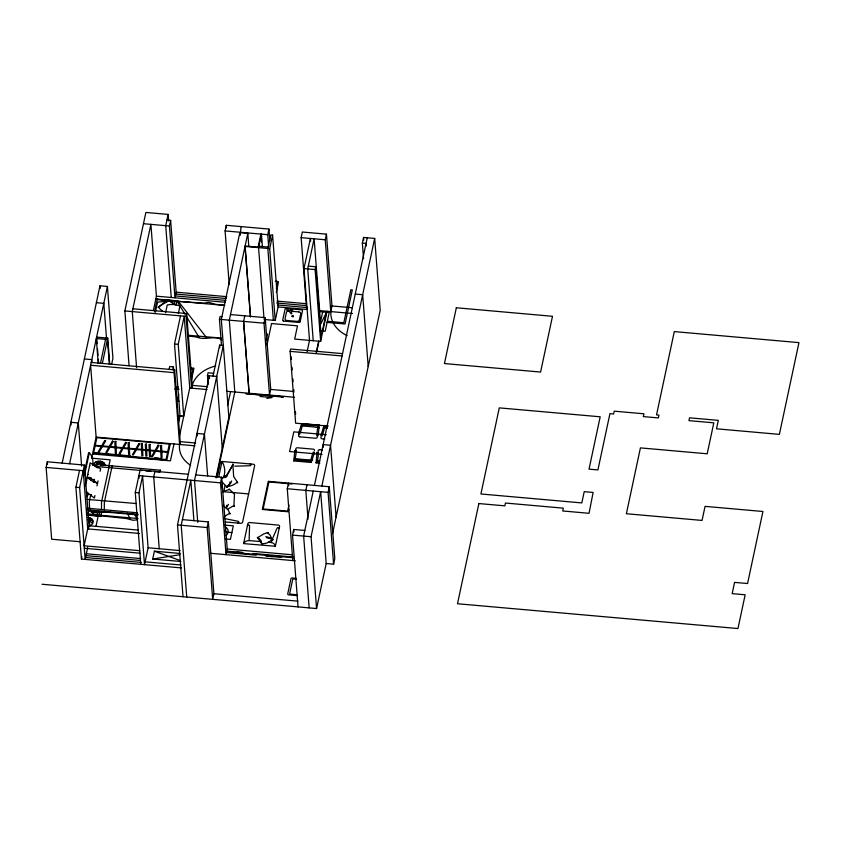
<?xml version="1.0" encoding="UTF-8"?>
<svg xmlns="http://www.w3.org/2000/svg" width="841" height="841" viewBox="0 0 841 841"><rect width="100%" height="100%" fill="white"/><g stroke="black" fill="none" stroke-linecap="round" stroke-linejoin="round"><path stroke-width="1.26" d="M310.655 461.604L310.707 461.267A72.337 54.35 -4.4 0 1 313.22 452.206L313.882 452.048A2.681 2.008 -4.4 0 0 314.545 452.174L311.233 462.466L293.845 460.931L294.844 450.45M319.832 463.223L316.1 462.897L317.078 452.426M282.996 396.658C280.883 397.614 284.174 396.889 282.103 396.616M296.242 450.282L296.232 450.702A72.337 54.35 -4.4 0 1 294.865 459.785M318.508 452.258L318.487 452.668A72.337 54.35 -4.4 0 1 317.131 461.762M94.181 482.471L87.075 477.488M97.314 467.785L90.208 462.802L85.277 485.93M247.433 525.667L247.853 523.691A1.693 1.272 -4.4 0 1 249.798 522.566L278.171 525.078A1.693 1.272 -4.4 0 1 279.569 526.487L275.364 546.251L243.648 543.622A5.34 4.016 -4.4 0 1 249.136 540.584L249.556 525.909A1.083 0.809 -4.4 0 0 248.684 525.047A1.083 0.809 -4.4 0 0 247.433 525.667L243.638 543.444M293.845 460.931L293.866 460.752A1.398 1.051 -4.4 0 1 294.781 459.89M298.439 433.84L301.814 423.559L319.202 425.094L318.192 435.575A2.681 2.008 -4.4 0 0 317.414 435.585L317.341 436.08M316.1 462.897L316.121 462.729A1.398 1.051 -4.4 0 1 316.962 461.877M295.002 450.44A2.681 2.008 -4.4 0 0 295.664 450.429L295.706 449.946M295.769 449.325L295.811 448.873A1.503 1.135 -4.4 0 1 297.451 447.769L313.167 449.157A1.503 1.135 -4.4 0 1 314.408 450.44M317.278 436.689L317.236 437.152A1.503 1.135 -4.4 0 1 315.501 438.245L299.88 436.857M318.024 451.302L318.066 450.839A1.503 1.135 -4.4 0 1 319.706 449.746M94.917 495.528L94.381 498.04L86.823 492.279M89.955 477.593L97.514 483.354L94.224 481.935L95.044 482.314M319.202 425.157L319.191 425.262A1.398 1.051 -4.4 0 1 318.203 426.156L318.182 426.24A72.337 54.35 -4.4 0 0 316.815 435.323L317.33 435.596M229.992 481.872L229.614 483.712L226.744 487.349M80.095 541.741L51.658 539.228L46.129 467.417L47.327 461.793L84.426 465.073L89.093 525.741L88.379 529.115M62.171 463.097L99.984 285.803L107.406 286.455L112.936 358.266L111.643 364.3M69.593 463.759L107.406 286.455M100.478 363.27L105.577 339.344M181.393 567.906L81.44 559.065L75.911 487.254L79.517 470.371M102.329 363.428L107.732 338.103L96.599 337.115M87.727 547.333L85.151 559.391L79.622 487.58L84.426 465.073M84.499 471.938L88.557 452.931L89.314 452.721A22.287 14.36 12 0 1 92.783 460.195L93.172 465.231M84.457 475.533L89.314 452.721M91.753 457.578L96.126 437.068L90.597 365.257L174.066 372.647L179.596 444.458L180.195 441.641L174.665 369.83L91.196 362.45M93.383 454.035L96.873 437.667L169.346 444.08L165.856 460.447M129.083 365.782L124.867 310.939L145.871 212.447L168.137 214.413L168.631 220.941M87.149 496.894L87.958 493.099M90.66 480.421L91.206 477.888M87.464 496.253L88.011 493.72M90.828 494.361L89.293 501.835L89.619 508.563M93.53 481.714L94.066 479.181M96.768 466.534L97.251 464.547L160.526 470.235M88.147 513.399L88.484 511.854M101.057 453.993L105.146 454.361L98.05 453.73M46.129 467.417L83.227 470.697L87.706 528.894L84.1 545.777L139.753 550.697M96.967 485.94L98.05 480.842M100.1 471.254L100.647 468.668L97.356 467.249L98.176 467.628M81.44 559.065L81.955 556.658M98.019 512.095L97.63 513.925A20.279 15.233 -4.4 0 1 87.664 514.114M95.979 526.329L98.166 516.101L88.41 515.239M108.804 466.208L110.171 459.817L91.627 458.177M98.849 516.395L99.795 511.959M100.731 516.563L101.74 511.854M168.137 214.413L165.73 225.672L171.259 297.483M170.639 220.374L176.168 292.184L174.97 297.809L169.44 225.998L170.639 220.374L166.928 220.037M153.419 310.234L156.415 296.169L150.896 224.358L132.279 311.601L136.599 367.738M154.576 311.885L157.299 299.112M155.375 312.211L157.498 302.255A20.279 15.233 -4.4 0 1 166.087 301.866L169.115 300.658A28.195 21.183 -4.4 0 1 175.548 304.778M129.388 456.285L129.272 456.81L165.94 460.048M130.239 456.369L130.355 455.843L93.687 452.605M165.572 312.831L167.254 304.947A16.904 12.699 -4.4 0 1 179.942 306.071L178.324 313.672M174.297 304.474L175.033 301.015M140.794 564.322L135.275 492.511L140.079 469.993L188.3 474.261M176.116 304.905L176.915 301.173M138.986 492.837L142.581 475.953L148.111 547.764L144.505 564.647L138.986 492.837L135.275 492.511M169.104 369.336L169.703 366.518L173.414 366.855L173.719 370.765M178.702 422.077L180.037 415.822L174.507 344.011L180.51 315.869M172.815 369.662L173.414 366.855M180.037 415.822L183.748 416.148L178.218 344.337L184.221 316.195L189.751 388.006L179.469 436.164M174.066 372.647L174.665 369.83M186.681 313.546L192.2 385.357L191.601 388.164L186.071 316.363L186.681 313.546L132.889 308.784M154.912 471.307L153.714 476.931L159.243 548.742M158.634 458.345L154.544 457.988L161.651 458.618M177.546 400.263L178.818 394.313M177.861 400.568L178.66 396.815M166.718 460.521L170.324 443.627M174.024 443.964L170.418 460.847L92.521 453.951M180.92 561.504L152.715 559.013L154.387 551.181L180.027 553.452M191.412 377.346L193.346 368.253M191.38 380.363L193.945 368.305L190.749 368.022M229.204 284.458L225.094 230.918L226.292 225.293L268.952 229.067L269.856 240.841M208.158 384.736L207.454 375.601L208.053 372.784L213.625 373.278M221.477 345.43L219.459 319.317L220.058 316.5L221.919 316.658M183.023 596.732L177.493 524.921L209.314 375.759L209.514 378.376M248.82 246.424L247.811 233.367L239.843 232.652L221.32 319.475L228.857 417.273L215.969 477.72M241.125 226.607L240.127 234.849M213.025 376.095L219.627 345.136L223.338 345.462L194.523 480.547L197.74 522.324M247.811 233.367L229.299 320.179L234.818 391.99L216.536 477.699M258.092 247.18L260.889 234.092L261.488 241.924M243.596 321.367L249.104 393.252L243.575 321.451L244.773 315.817M227.585 405.541L230.55 391.612M268.657 246.445L267.753 234.692L268.952 229.067M217.188 476.836L220.184 462.771L222.024 461.499A32.757 24.61 -4.4 0 1 224.011 476.405M208.379 521.914L213.898 593.725L212.699 599.349L207.18 527.538L208.379 521.914L182.402 519.612M218.765 476.752L222.024 461.499M264.085 319.454L275.217 320.442L269.688 248.631L272.579 235.123L270.718 234.954L267.837 248.463L273.367 320.274M221.709 477.215L227.228 549.026L226.029 554.65L220.51 482.85L221.709 477.215L195.722 474.913M221.582 487.769L222.634 482.86M223.864 477.12L224.105 475.985L226.839 476.059M223.864 491.281L225.104 485.467M265.178 317.625L270.707 389.436L269.519 394.986L264 323.175L265.178 317.625L230.497 314.555M276.342 288.747L277.887 281.514L275.312 281.283M266.113 340.111L267.427 333.961M276.279 292.437L278.077 283.995L277.887 281.514M266.986 344.863L271.538 323.554L297.493 325.856L294.676 339.081L320.642 341.372L327.065 311.265L320.158 325.162M275.217 320.442L278.098 306.933L272.579 235.123M278.098 306.933L306.671 309.456L301.141 237.646L302.34 232.021L326.455 234.155L331.974 305.966L330.776 311.59L325.257 239.78L326.455 234.155M286.371 312.579L285.088 318.581A2.292 1.724 -4.4 0 0 286.844 320.474M236.521 552.001L242.902 552.558L227.322 551.181M307.102 351.696L309.52 340.395L303.99 268.584L310.413 238.476L310.613 241.083M328.095 426.051L295.633 423.181L290.113 351.37L290.608 349.026L342.55 353.619M282.376 397.12L282.177 396.51M282.86 396.616L282.912 397.288M299.417 319.843L300.689 313.84A2.292 1.724 -4.4 0 0 298.944 311.937M300.174 321.661L302.497 310.792A1.146 0.862 -4.4 0 0 301.625 309.845L286.35 308.489A1.146 0.862 -4.4 0 0 285.057 309.194L282.723 320.116A1.146 0.862 -4.4 0 0 283.522 321.052M252.941 554.166L253.088 553.462L293.541 557.047M320.642 341.372L315.123 269.572L315.722 266.755L308.3 266.092M306.671 309.456L307.144 307.207M256.305 554.461L256.158 555.165L225.546 552.463M319.117 313.094L319.654 310.613L314.124 238.802L307.701 268.91L313.23 340.721M320.022 324.384L322.692 311.874M272.358 556.605L265.977 556.038L281.556 557.415M316.184 352.505L318.665 341.204M292.794 560.558L287.265 488.747L288.463 483.123L288.663 485.73M316.552 352.537L318.949 341.288M322.387 330.965L326.392 312.2M288.947 504.999L287.633 511.139L263.149 508.973L268.91 481.956L292.111 484.006M288.799 509.215L288.253 511.77L262.287 509.467L268.29 481.325L329.273 486.729L334.802 558.54L333.604 564.174L326.182 563.512L320.652 491.701L311.054 536.737L316.573 608.537L42.05 584.253M298.029 606.897L292.5 535.097L293.698 529.462L304.831 530.45M307.018 484.763L305.819 490.387L308.027 519.118M363.554 258.734L362.355 243.07L363.554 237.435L374.676 238.424L380.206 310.234L332.552 533.657M313.23 491.049L303.633 536.074L309.152 607.885M314.439 485.415L367.265 237.761M321.851 486.077L374.676 238.424M333.604 564.174L328.074 492.363L329.273 486.729M316.573 608.537L326.182 563.512M311.275 462.35L311.286 462.298A1.398 1.051 -4.4 0 0 310.707 461.267L294.844 459.869M318.287 425.83L302.34 424.747M226.145 507.659L226.828 505.241M275.28 546.419A5.34 4.016 -4.4 0 0 271.265 542.54L271.948 540.143M298.818 435.06L298.66 435.501A1.503 1.135 -4.4 0 0 299.774 436.847M299.018 434.461L299.838 433.819A72.337 54.35 -4.4 0 0 302.329 424.831M321.073 437.026L320.926 437.478A1.503 1.135 -4.4 0 0 322.04 438.823L324.742 439.065M160.379 470.13L159.895 472.127L154.744 471.664M301.814 423.559L301.772 423.664A1.398 1.051 -4.4 0 0 302.276 424.716M327.801 425.851L324.079 425.525L320.81 435.817A2.681 2.008 -4.4 0 1 321.63 436.016L322.092 435.785A72.337 54.35 -4.4 0 0 324.584 426.797M97.167 463.738L98.145 461.225M272.211 539.365L277.004 528.337A1.083 0.809 -4.4 0 1 278.234 527.664A1.083 0.809 -4.4 0 1 279.138 528.526M324.079 425.525L324.058 425.578A1.398 1.051 -4.4 0 0 324.479 426.65M221.015 478.119L226.187 477.204L233.188 464.169M223.695 505.073L223.359 505.704L228.468 510.35L229.856 513.935M226.397 507.89L228.479 504.348M232.568 464.179L232.862 464.789L225.914 476.395L221.961 477.793M88 474.377L88.389 474.639M98.544 463.17L100.3 461.194M90.281 477.509L87.107 477.341M86.234 492.427L87.149 492.195M267.964 532.458L263.885 533.888L257.378 537.767M272.883 539.417L266.933 543.055L261.887 544.022L257.388 537.346M93.509 479.927L94.297 479.99M90.376 494.613L91.164 494.676M99.259 463.16L102.139 461.667M88.21 518.95L90.134 517.951M227.627 509.215L233.956 505.567L234.471 494.224L229.099 488.957M224.4 516.469L229.761 513.273L230.381 513.704M92.216 512.684L95.643 511.244M96.747 511.864L92.699 513.052A24 18.029 -4.4 0 1 89.178 510.392M290.029 310.192L289.01 311.149M290.082 310.182L290.997 310.466L291.859 313.609L291.144 313.84L289.062 311.223M137.64 519.749L133.341 520.295L129.367 519.349A13.372 10.039 -4.4 0 0 124.573 518.361L105.724 516.311A30.066 22.591 -4.4 0 0 101.12 515.975A21.961 16.505 -4.4 0 1 95.99 515.712L87.548 514.829M152.715 559.013L179.963 554.724M266.839 398.371L272.116 397.572L259.995 396.5M100.016 463.37L103.906 462.823M88 519.643L91.9 519.107M295.664 450.429L296.232 450.597M268.216 532.805L267.427 532.9L269.908 534.823L272.347 539.848L273.136 539.764M87.128 499.396L136.137 503.528M234.776 466.166L249.703 465.746A1.209 0.904 -4.4 0 0 251.028 464.947A1.209 0.904 -4.4 0 0 250.092 463.948M249.136 540.584L260.489 541.583M223.948 305.251L215.349 304.295L209.472 302.56A7.222 5.424 -4.4 0 0 205.793 302.823A13.372 10.039 -4.4 0 1 200.757 302.949L181.751 301.646A30.066 22.591 -4.4 0 1 177.178 301.173A21.961 16.505 -4.4 0 0 172.132 300.531L157.235 299.438L224.768 305.409M266.723 537.777L270.865 538.671L272.347 539.848A10.386 7.8 -4.4 0 0 265.745 536.684M143.475 223.706L169.44 225.998M225.094 230.918L267.753 234.692M301.141 237.646L325.257 239.78M362.355 243.07L366.056 243.396L366.266 246.003M258.86 246.245L268.142 247.065M258.65 247.222L245.109 246.024L250.534 316.531M269.688 248.631L245.025 246.445L250.45 316.952M303.99 268.584L315.123 269.572M355.259 294.056L362.671 294.707L368.2 366.518M176.168 292.184L226.807 296.663M277.046 301.11L306.587 303.717M331.974 305.966L352.442 307.774M175.769 294.056L226.24 298.523M276.647 302.981L306.187 305.598M175.37 295.937L225.84 300.395M277.53 304.968L307.07 307.585M156.415 296.169L225.441 302.276M352.526 313.514L319.654 310.613L320.999 338.545M319.443 311.59L329.22 312.453L325.215 331.217L319.916 330.755M155.816 298.986L174.371 300.626M291.228 311.254L298.797 311.927M327.338 321.273L343.822 322.734L350.855 289.767L352.337 289.893L345.073 323.985L327.096 322.397M96.389 302.686L103.811 303.349L106.523 338.597M286.991 320.495L296.789 321.357A2.292 1.724 -4.4 0 0 299.385 319.958M283.669 321.073L298.86 322.418A1.146 0.862 -4.4 0 0 300.142 321.777M124.867 310.939L186.071 316.363M219.459 319.317L264 323.175M187.669 335.223L221.194 338.071M290.113 351.37L342.045 355.964M174.507 344.011L178.218 344.337M84.384 358.97L91.795 359.633L92.005 362.24M190.697 368.411L193.262 368.642M190.644 368.936L193.157 369.157M207.454 375.601L216.736 376.421L222.255 448.232M270.707 389.436L293.467 391.443M192.2 385.357L207.611 386.713M175.611 386.755L178.26 386.986M189.751 388.006L207.012 389.53M226.839 391.286L294.55 397.278M282.902 396.658L245.887 393.662L282.818 397.036M175.159 388.868L178.986 389.204M174.917 389.131L178.607 389.457M176.736 401.125L179.343 401.357M324.594 426.723L327.044 426.934M326.245 434.723L293.793 431.853L289.588 451.543L322.05 454.424M319.811 449.746L322.418 449.977M180.195 441.641L195.606 443.007M96.126 437.068L195.007 445.814M317.11 461.835L319.548 462.056M95.327 444.942L95.044 446.235M167.801 451.354L167.517 452.647M95.685 445.299L167.296 451.638M95.548 445.951L167.159 452.29M222.276 461.488L253.067 464.211A1.882 1.409 -4.4 0 1 254.623 465.788L242.618 522.072A1.882 1.409 -4.4 0 1 240.463 523.312L225.23 521.967M93.572 453.12L166.055 459.533M95.254 466.408L141.856 470.529M145.724 470.865L150.875 471.328M220.51 482.85L138.87 475.628L139.07 478.214M287.265 488.747L328.074 492.363M222.907 491.649L248.621 493.93M75.911 487.254L79.622 487.58M137.293 512.789L87.022 508.164M87.054 509.793L137.987 514.303M88.41 510.54L138.04 514.934M224.652 525.068L233.314 525.835L230.434 539.344L225.483 538.902M87.748 514.187L138.019 518.519M177.493 524.921L207.18 527.538M292.5 535.097L311.054 536.737M226.187 532.08L231.874 532.584M89.093 525.741L138.271 530.093M268.542 542.287L271.265 542.54M87.706 528.894L139.469 533.467M227.228 549.026L292.71 554.818M225.819 551.77L293.393 557.751M148.111 547.764L180.016 550.582M210.439 553.273L295.265 560.779M84.289 548.248L139.942 553.178M86.35 553.767L140.699 558.571M85.95 555.638L140.3 560.453M145.104 561.83L180.931 565.005M85.551 557.52L141.193 562.44M295.958 578.303L292.248 577.977A1.125 0.852 -4.4 0 0 290.954 578.724L287.717 593.914A1.125 0.852 -4.4 0 0 288.652 594.86L297.304 595.628M296.526 579.218L293.93 578.986A1.125 0.852 -4.4 0 0 292.636 579.733L289.756 593.241A1.125 0.852 -4.4 0 0 290.681 594.177L297.178 594.755M213.898 593.725L297.935 601.157M188.037 336.001L193.567 336.652A13.372 10.039 -4.4 0 1 198.36 337.651C205.12 340.09 216.736 335.454 220.941 339.501A3.984 2.996 -4.4 0 0 221.677 340.048M223.811 518.392L237.866 521.252A1.209 0.904 -4.4 0 1 238.802 522.25A1.209 0.904 -4.4 0 1 237.488 523.049M100.457 463.622L105.009 464.758M88.452 519.906L93.004 521.042M89.367 477.741L90.082 477.961M299.175 433.977L299.123 433.967A2.681 2.008 -4.4 0 0 298.544 433.851M154.387 551.181L179.848 560.421M89.934 465.536L89.703 465.935M86.802 480.222L86.57 480.621M93.645 463.896L95.863 465.231M237.772 482.639L233.682 476.731L232.862 464.789M227.27 487.118L222.192 482.303M234.576 506.019L233.956 505.567L234.061 506.25M101.015 464.379L102.833 465.777M88.946 520.611L92.647 523.449M168.642 300.248L173.666 304.2M258.124 537.546L261.004 540.542L261.887 544.022M178.313 301.299L206.308 337.357M177.083 301.194L185.104 314.376M186.45 316.573L199.149 337.462M134.697 514.608L137.314 519.065M288.968 310.991L288.999 311.054A2.292 1.724 -4.4 0 0 286.403 312.463M127.485 513.283L130.155 519.17M88.978 521.536L90.113 525.762M95.874 461.94L96.568 464.842M112.41 466.587L112.168 465.861L104.337 502.287L104.326 509.867M109.582 466.335L109.341 465.609L101.509 502.035L101.509 509.614M237.246 482.871L237.151 482.219A15.127 11.364 -4.4 0 1 226.649 486.687A11.543 8.673 -4.4 0 0 231.653 480.989M363.554 237.435L363.754 240.053M336.085 517.078L330.555 445.267L323.144 444.616L323.343 447.223M315.722 266.755L321.241 338.566M291.217 356.857L291.417 359.464M292.016 367.296L292.216 369.914M292.92 379.049L293.12 381.667M293.73 389.499L293.93 392.106M295.433 411.691L295.633 414.298M293.698 529.462L293.898 532.08M262.445 247.191L261.446 234.134L258.565 247.643L263.99 318.15M239.843 232.652L240.042 235.27M226.292 225.293L226.492 227.911M219.627 345.136L219.827 347.743M207.643 475.89L204.426 434.114L197.004 433.451L197.204 436.069M193.924 520.695L190.812 480.222L181.204 525.247L186.734 597.057M107.732 338.103L109.74 364.216M109.341 364.311L107.427 339.512L96.305 338.524L98.208 363.333M99.984 285.803L100.184 288.41M96.704 338.418L97.104 343.643M97.503 348.868L98.008 355.396M98.313 359.317L98.607 363.228M81.609 466.04L78.297 422.949L70.875 422.298L71.075 424.905M47.327 461.793L47.527 464.4M347.186 335.612A36.815 27.658 -4.4 0 1 331.27 308.773M177.977 415.78A29.456 22.129 -4.4 0 1 181.898 415.917M190.613 465.273A33.135 24.894 -4.4 0 1 179.795 443.039M191.801 386.755A33.135 24.894 -4.4 0 1 215.706 365.982M105.808 511.854A16.904 12.699 -4.4 0 1 93.12 510.729M93.572 512.968A68.132 51.185 -4.4 0 1 90.418 510.119M87.874 519.591A2.26 1.693 -4.4 0 1 88.736 521.956M96.599 464.653A2.26 1.693 -4.4 0 1 99.469 463.202A2.26 1.693 -4.4 0 1 100.878 465.472M93.078 465.441A6.024 4.52 -4.4 0 1 99.438 461.141A6.024 4.52 -4.4 0 1 105.083 465.599M88.021 517.457A6.024 4.52 -4.4 0 1 93.025 521.147A6.024 4.52 -4.4 0 1 89.556 525.993M323.449 428.037A109.341 82.145 -4.4 0 1 327.475 428.195M301.194 426.061A109.341 82.145 -4.4 0 1 319.538 427.754M317.951 452.521A2.439 1.829 -4.4 0 1 317.046 452.532M319.706 460.815A109.341 82.145 -4.4 0 1 316.552 460.374M312.673 459.964A109.341 82.145 -4.4 0 1 294.287 458.408M225.104 526.844A7.527 5.656 -4.4 0 1 225.903 535.549M224.957 530.25A4.52 3.396 -4.4 0 1 225.23 531.113M222.781 491.701A43.532 32.704 -4.4 0 1 229.362 489.578M158.045 307.47A68.132 51.185 -4.4 0 1 169.44 300.521M162.849 311.254A23.516 17.672 -4.4 0 1 158.529 307.27A24 18.029 -4.4 0 1 166.087 301.866M286.918 310.003C288.232 312.137 288.905 308.142 286.918 310.003M291.449 310.403C292.752 312.537 293.425 308.542 291.449 310.403M291.953 316.132C293.583 318.792 294.434 313.809 291.953 316.132M456.337 307.774L444.447 363.554L540.595 372.058L552.495 316.29L456.337 307.774M478.865 503.559L457.504 603.743L737.956 628.553L745.168 594.787L732.175 593.641L734.582 582.382L747.565 583.528L762.934 511.486L705.063 506.366L702.056 520.432L626.377 513.735L640.422 447.885L707.197 453.793L713.809 422.834L688.947 420.637L689.546 417.819L718.309 420.363L716.511 428.805L779.376 434.377L798.95 342.623L674.303 331.596L656.537 414.897L658.945 415.118L658.345 417.924L643.323 416.6L643.922 413.783L614.245 411.165L613.636 413.972L609.935 413.646L597.919 469.93L589.026 469.141L600.19 416.8L499.281 407.874L480.915 493.982L581.814 502.918L584.222 491.659L593.126 492.448L589.047 513.304L562.713 510.971L563.312 508.164L505.441 503.034L504.842 505.851L478.865 503.559M104.778 440.474L98.271 451.754L99.238 451.964L105.745 440.684L104.778 440.474M112.379 441.147L105.882 452.426L106.839 452.637L113.346 441.357L112.379 441.147M125.603 442.324L119.096 453.593L120.063 453.814L126.56 442.534L125.603 442.324M138.902 443.491L132.394 454.771L133.351 454.981L139.858 443.712L138.902 443.491M158.087 445.194L151.58 456.474L152.547 456.684L159.054 445.404L158.087 445.194M115.837 441.42L114.818 441.42L115.364 453.436L116.373 453.425L115.837 441.42M129.136 442.597L128.116 442.597L128.652 454.613L129.672 454.603L129.136 442.597M142.35 443.764L141.33 443.775L141.877 455.78L142.896 455.78L142.35 443.764M146.366 444.122L145.346 444.122L145.882 456.137L146.902 456.127L146.366 444.122M150.045 444.447L149.025 444.447L149.561 456.463L150.581 456.453L150.045 444.447M161.546 445.457L160.526 445.467L161.062 457.483L162.082 457.472L161.546 445.457"/></g></svg>
